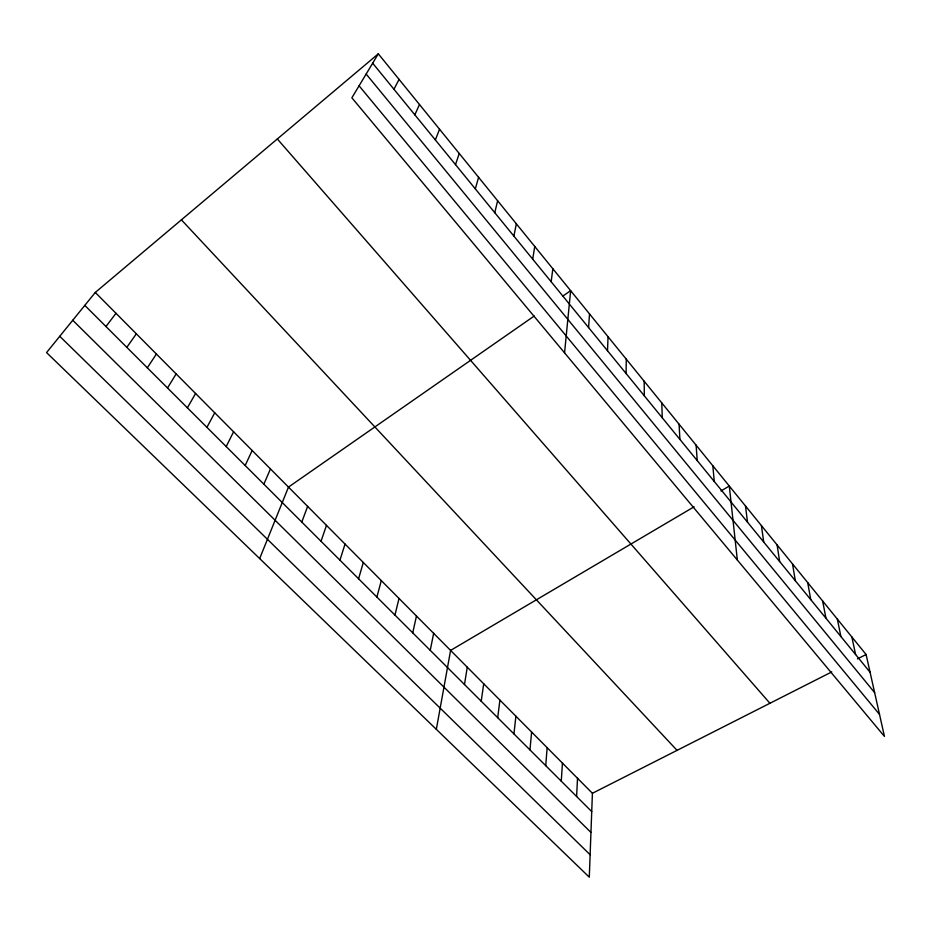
<?xml version="1.0" encoding="UTF-8"?>
<svg xmlns="http://www.w3.org/2000/svg" width="931" height="931" viewBox="0 0 931 931"><rect width="100%" height="100%" fill="white"/><g stroke="black" fill="none" stroke-linecap="round" stroke-linejoin="round"><path stroke-width="1.4" d="M626.086 373.494L626.272 359.168M95.288 292.45L592.407 793.282L589.288 877.177L46.55 352.581L95.288 292.45L378.312 53.823L866.098 654.516L884.45 736.421L351.871 97.813L378.312 53.823M607.501 350.743L608.048 336.731M576.615 796.482L577.523 778.293M561.277 781.167L562.44 763.094M588.59 327.584L589.509 313.898M545.729 765.643L547.149 747.686M529.948 749.886L531.624 732.057M564.558 352.837L570.645 290.658L562.615 296.244M513.947 733.896L515.89 716.195M497.701 717.673L499.912 700.1M551.164 281.756L552.839 268.745M481.211 701.218L483.713 683.785M532.695 259.132L534.755 246.459M464.476 684.506L467.269 667.213M436.336 729.334L450.592 650.408L694.107 506.79M430.25 650.327L433.648 633.348M513.889 236.113L516.344 223.801M412.736 632.847L416.46 616.031M494.768 212.699L497.631 200.759M394.965 615.088L399.015 598.447M376.904 597.062L381.291 580.595M475.31 188.877L478.604 177.321M358.575 578.756L363.311 562.475M339.943 560.159L345.04 544.065M455.515 164.624L459.239 153.475M321.02 541.26L326.478 525.375M301.795 522.058L307.637 506.383M435.359 139.953L439.537 129.211M259.668 558.577L288.482 487.088L534.219 316.016M263.857 484.178L270.456 468.933M414.842 114.827L419.485 104.528M245.167 465.523L252.161 450.488M226.198 446.577L233.588 431.775M393.953 89.248L399.085 79.403M206.938 427.341L214.724 412.782M187.375 407.813L195.58 393.487M167.51 387.971L176.145 373.913M147.319 367.815L156.396 354.013M126.814 347.333L136.345 333.81M105.983 326.525L115.979 313.293M720.966 490.951L729.287 486.04L737.34 560.031M592.407 793.282L831.755 671.926M857.463 658.892L866.098 654.516M59.747 336.289L590.126 854.739M72.746 320.264L590.952 832.442M84.802 305.38L591.72 811.576M181.394 219.844L677.046 750.363M277.322 138.963L769.925 703.277M359.087 85.803L879.516 714.403M366.162 74.049L874.64 692.606M372.679 63.203L870.078 672.263M851.842 636.944L855.601 654.54M837.353 619.115L840.891 636.525M822.643 600.995L825.948 618.231M807.701 582.585L810.761 599.634M792.514 563.895L795.33 580.735M777.094 544.891L779.654 561.533M761.418 525.596L763.711 542.017M745.487 505.975L747.512 522.175M712.832 465.768L714.275 481.49M696.097 445.158L697.238 460.624M679.083 424.199L679.909 439.397M661.778 402.89L662.278 417.81M644.171 381.21L644.333 395.85"/></g></svg>
